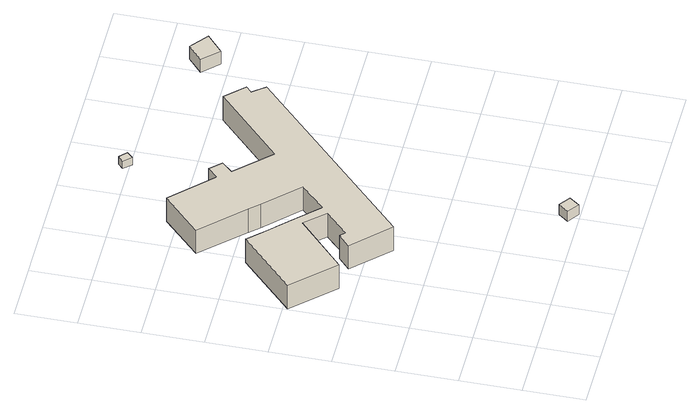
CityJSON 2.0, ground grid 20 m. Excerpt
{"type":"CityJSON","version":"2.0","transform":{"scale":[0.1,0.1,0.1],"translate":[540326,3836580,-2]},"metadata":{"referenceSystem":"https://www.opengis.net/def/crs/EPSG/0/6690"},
"CityObjects":{
"building1":{"type":"Building","attributes":{"class":"3003","measuredHeight":4.2,"BuildingDetailAttribute.specifiedBuildingCoverageRate":0.8,"BuildingDetailAttribute.surveyYear":2017,"BuildingTsunamiRiskAttribute.description":"1","BuildingTsunamiRiskAttribute.rank":"2","BuildingTsunamiRiskAttribute.depth":2.84,"BuildingHighTideRiskAttribute.description":"1","BuildingHighTideRiskAttribute.rank":"4","BuildingHighTideRiskAttribute.depth":5.94,"BuildingIDAttribute.prefecture":"27","BuildingIDAttribute.city":"27104"},"geometry":[{"type":"Solid","lod":"1","boundaries":[[[[0,1,2,3]],[[2,4,5,3]],[[1,6,4,2]],[[0,7,6,1]],[[3,5,7,0]],[[4,6,7,5]]]]}]},
"building2":{"type":"Building","attributes":{"計測周辺長":372.85,"1/2500図郭":56,"区名":"此花区","町丁目名称":"島屋５丁目","街区番号":1,"class":"3001","usage":"441","measuredHeight":9.7,"storeysAboveGround":2,"BuildingDetailAttribute.buildingRoofEdgeArea":2277.28,"BuildingDetailAttribute.buildingStructureType":"603","BuildingDetailAttribute.buildingStructureOrgType":"3","BuildingDetailAttribute.detailedUsage":"1520","BuildingDetailAttribute.specifiedBuildingCoverageRate":0.6,"BuildingDetailAttribute.surveyYear":2017,"BuildingTsunamiRiskAttribute.description":"1","BuildingTsunamiRiskAttribute.rank":"3","BuildingTsunamiRiskAttribute.depth":3.98,"BuildingHighTideRiskAttribute.description":"1","BuildingHighTideRiskAttribute.rank":"4","BuildingHighTideRiskAttribute.depth":7.22,"BuildingIDAttribute.prefecture":"27","BuildingIDAttribute.city":"27104"},"geometry":[{"type":"Solid","lod":"1","boundaries":[[[[8,9,10,11,12,13,14,15,16,17,18,19,20,21,22,23,24,25,26,27,28,29,30,31,32,33,34]],[[33,35,36,34]],[[32,37,35,33]],[[31,38,37,32]],[[30,39,38,31]],[[29,40,39,30]],[[28,41,40,29]],[[27,42,41,28]],[[26,43,42,27]],[[25,44,43,26]],[[24,45,44,25]],[[23,46,45,24]],[[22,47,46,23]],[[21,48,47,22]],[[20,49,48,21]],[[19,50,49,20]],[[18,51,50,19]],[[17,52,51,18]],[[16,53,52,17]],[[15,54,53,16]],[[14,55,54,15]],[[13,56,55,14]],[[12,57,56,13]],[[11,58,57,12]],[[10,59,58,11]],[[9,60,59,10]],[[8,61,60,9]],[[34,36,61,8]],[[35,37,38,39,40,41,42,43,44,45,46,47,48,49,50,51,52,53,54,55,56,57,58,59,60,61,36]]]]}]},
"building3":{"type":"Building","attributes":{"計測周辺長":12.17,"1/2500図郭":56,"区名":"此花区","町丁目名称":"島屋５丁目","街区番号":1,"class":"3001","usage":"441","storeysAboveGround":1,"BuildingDetailAttribute.buildingRoofEdgeArea":9.13,"BuildingDetailAttribute.buildingStructureType":"610","BuildingDetailAttribute.buildingStructureOrgType":"2","BuildingDetailAttribute.detailedUsage":"1520","BuildingDetailAttribute.specifiedBuildingCoverageRate":0.6,"BuildingDetailAttribute.surveyYear":2017,"BuildingTsunamiRiskAttribute.description":"1","BuildingTsunamiRiskAttribute.rank":"3","BuildingTsunamiRiskAttribute.depth":4.27,"BuildingHighTideRiskAttribute.description":"1","BuildingHighTideRiskAttribute.rank":"4","BuildingHighTideRiskAttribute.depth":7.38,"BuildingIDAttribute.prefecture":"27","BuildingIDAttribute.city":"27104"},"geometry":[{"type":"Solid","lod":"1","boundaries":[[[[62,63,64,65]],[[64,66,67,65]],[[63,68,66,64]],[[62,69,68,63]],[[65,67,69,62]],[[66,68,69,67]]]]}]},
"building4":{"type":"Building","attributes":{"計測周辺長":29.19,"1/2500図郭":56,"区名":"此花区","町丁目名称":"島屋４丁目","街区番号":2,"class":"3001","usage":"441","measuredHeight":5.4,"storeysAboveGround":5,"BuildingDetailAttribute.buildingRoofEdgeArea":53.16,"BuildingDetailAttribute.buildingStructureType":"610","BuildingDetailAttribute.buildingStructureOrgType":"2","BuildingDetailAttribute.detailedUsage":"1510","BuildingDetailAttribute.specifiedBuildingCoverageRate":0.6,"BuildingDetailAttribute.surveyYear":2017,"BuildingTsunamiRiskAttribute.description":"1","BuildingTsunamiRiskAttribute.rank":"3","BuildingTsunamiRiskAttribute.depth":3.79,"BuildingHighTideRiskAttribute.description":"1","BuildingHighTideRiskAttribute.rank":"4","BuildingHighTideRiskAttribute.depth":6.92,"BuildingIDAttribute.prefecture":"27","BuildingIDAttribute.city":"27104"},"geometry":[{"type":"Solid","lod":"1","boundaries":[[[[70,71,72,73]],[[72,74,75,73]],[[71,76,74,72]],[[70,77,76,71]],[[73,75,77,70]],[[74,76,77,75]]]]}]}
},
"vertices":[
[583,62,28],[619,35,28],[595,2,28],[558,29,28],[595,2,69],[558,29,69],[619,35,69],[583,62,69],
[190,1115,4],[314,1236,4],[440,1108,4],[472,1140,4],[507,1103,4],[475,1068,4],[581,957,4],[802,1169,4],[862,1107,4],[842,1089,4],[875,1047,4],[338,527,4],[224,643,4],[264,681,4],[279,666,4],[353,739,4],[293,804,4],[132,652,4],[6,786,4],[184,958,4],[238,902,4],[268,872,4],[313,826,4],[376,760,4],[455,838,4],[348,949,4],[319,980,4],[348,949,101],[319,980,101],[455,838,101],[376,760,101],[313,826,101],[268,872,101],[238,902,101],[184,958,101],[6,786,101],[132,652,101],[293,804,101],[353,739,101],[279,666,101],[264,681,101],[224,643,101],[338,527,101],[875,1047,101],[842,1089,101],[862,1107,101],[802,1169,101],[581,957,101],[475,1068,101],[507,1103,101],[472,1140,101],[440,1108,101],[314,1236,101],[190,1115,101],
[517,1420,5],[536,1438,5],[560,1414,5],[541,1395,5],[560,1414,35],[541,1395,35],[536,1438,35],[517,1420,35],
[1043,1328,11],[1101,1281,11],[1042,1229,11],[991,1281,11],[1042,1229,64],[991,1281,64],[1101,1281,64],[1043,1328,64]
]}
